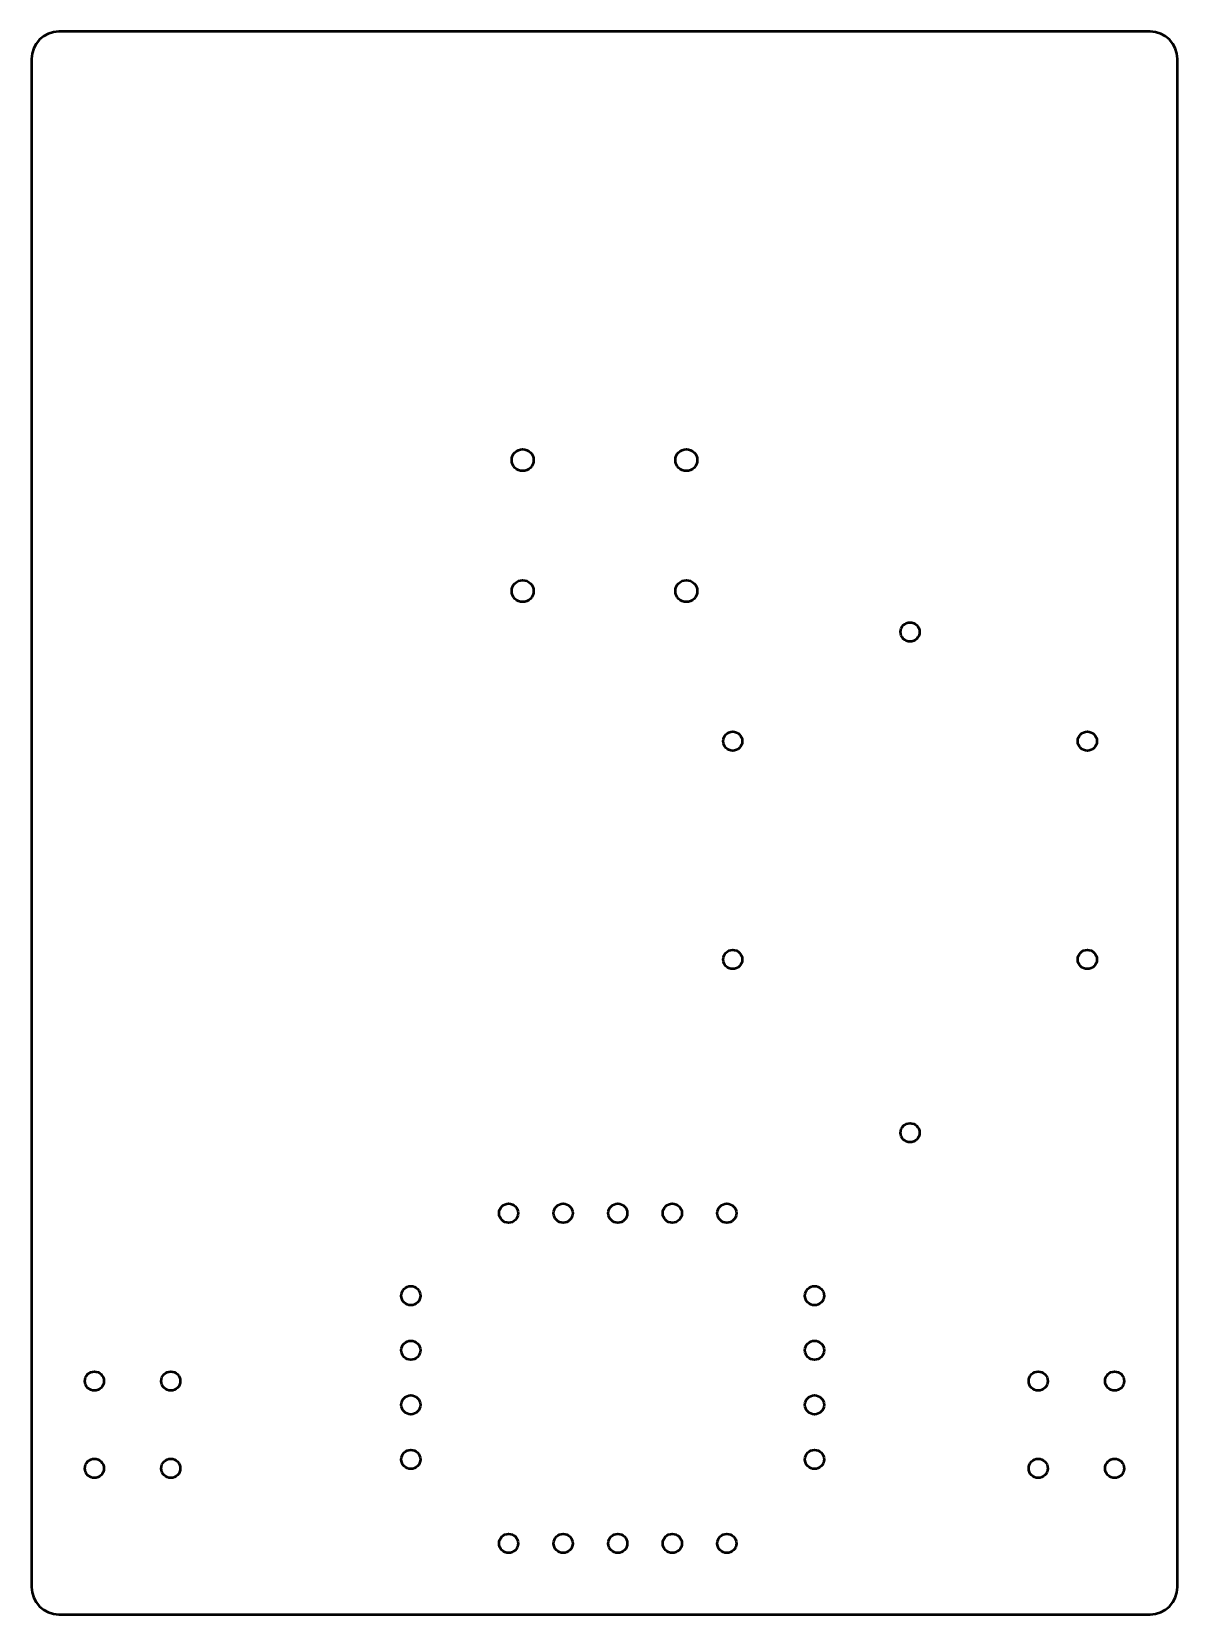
# Model space of a CAD drawing. Header units: millimetres. Extents: x 43 to 254, y 65 to 355.
import ezdxf

# ---------------------------------------------------------------- set-up
doc = ezdxf.new("R2010")
doc.units = ezdxf.units.MM
doc.layers.add('Visible (ISO)', color=7, linetype='Continuous', lineweight=50)

msp = doc.modelspace()

# ---------------------------------------------------------------- linework, layer by layer
at = {"layer": 'Visible (ISO)'}
for p, q in [((248.5, 355), (48.5, 355)), ((43.5, 350), (43.5, 70)), ((253.5, 70), (253.5, 350)), ((48.5, 65), (248.5, 65))]:
    msp.add_line(p, q, dxfattribs=at)
for centre, radius in [((133.5, 276.5), 2), ((163.5, 276.5), 2), ((133.5, 252.5), 2), ((163.5, 252.5), 2), ((204.5, 245), 1.75), ((172, 225), 1.75), ((237, 225), 1.75), ((172, 185), 1.75), ((237, 185), 1.75), ((204.5, 153.25), 1.75), ((130.93, 138.5), 1.75), ((140.93, 138.5), 1.75), ((150.93, 138.5), 1.75), ((160.93, 138.5), 1.75), ((170.93, 138.5), 1.75), ((113, 123.39), 1.75), ((187, 123.39), 1.75), ((113, 113.39), 1.75), ((187, 113.39), 1.75), ((55, 107.75), 1.75), ((69, 107.75), 1.75), ((228, 107.75), 1.75), ((242, 107.75), 1.75), ((113, 103.39), 1.75), ((187, 103.39), 1.75), ((55, 91.75), 1.75), ((69, 91.75), 1.75), ((113, 93.39), 1.75), ((187, 93.39), 1.75), ((228, 91.75), 1.75), ((242, 91.75), 1.75), ((130.93, 78), 1.75), ((140.93, 78), 1.75), ((150.93, 78), 1.75), ((160.93, 78), 1.75), ((170.93, 78), 1.75)]:
    msp.add_circle(centre, radius, dxfattribs=at)
for centre, start, end in [((48.5, 350), 90, 180), ((248.5, 350), 0, 90), ((48.5, 70), 180, 270), ((248.5, 70), 270, 0)]:
    msp.add_arc(centre, 5, start, end, dxfattribs=at)

doc.saveas('drawing.dxf')
